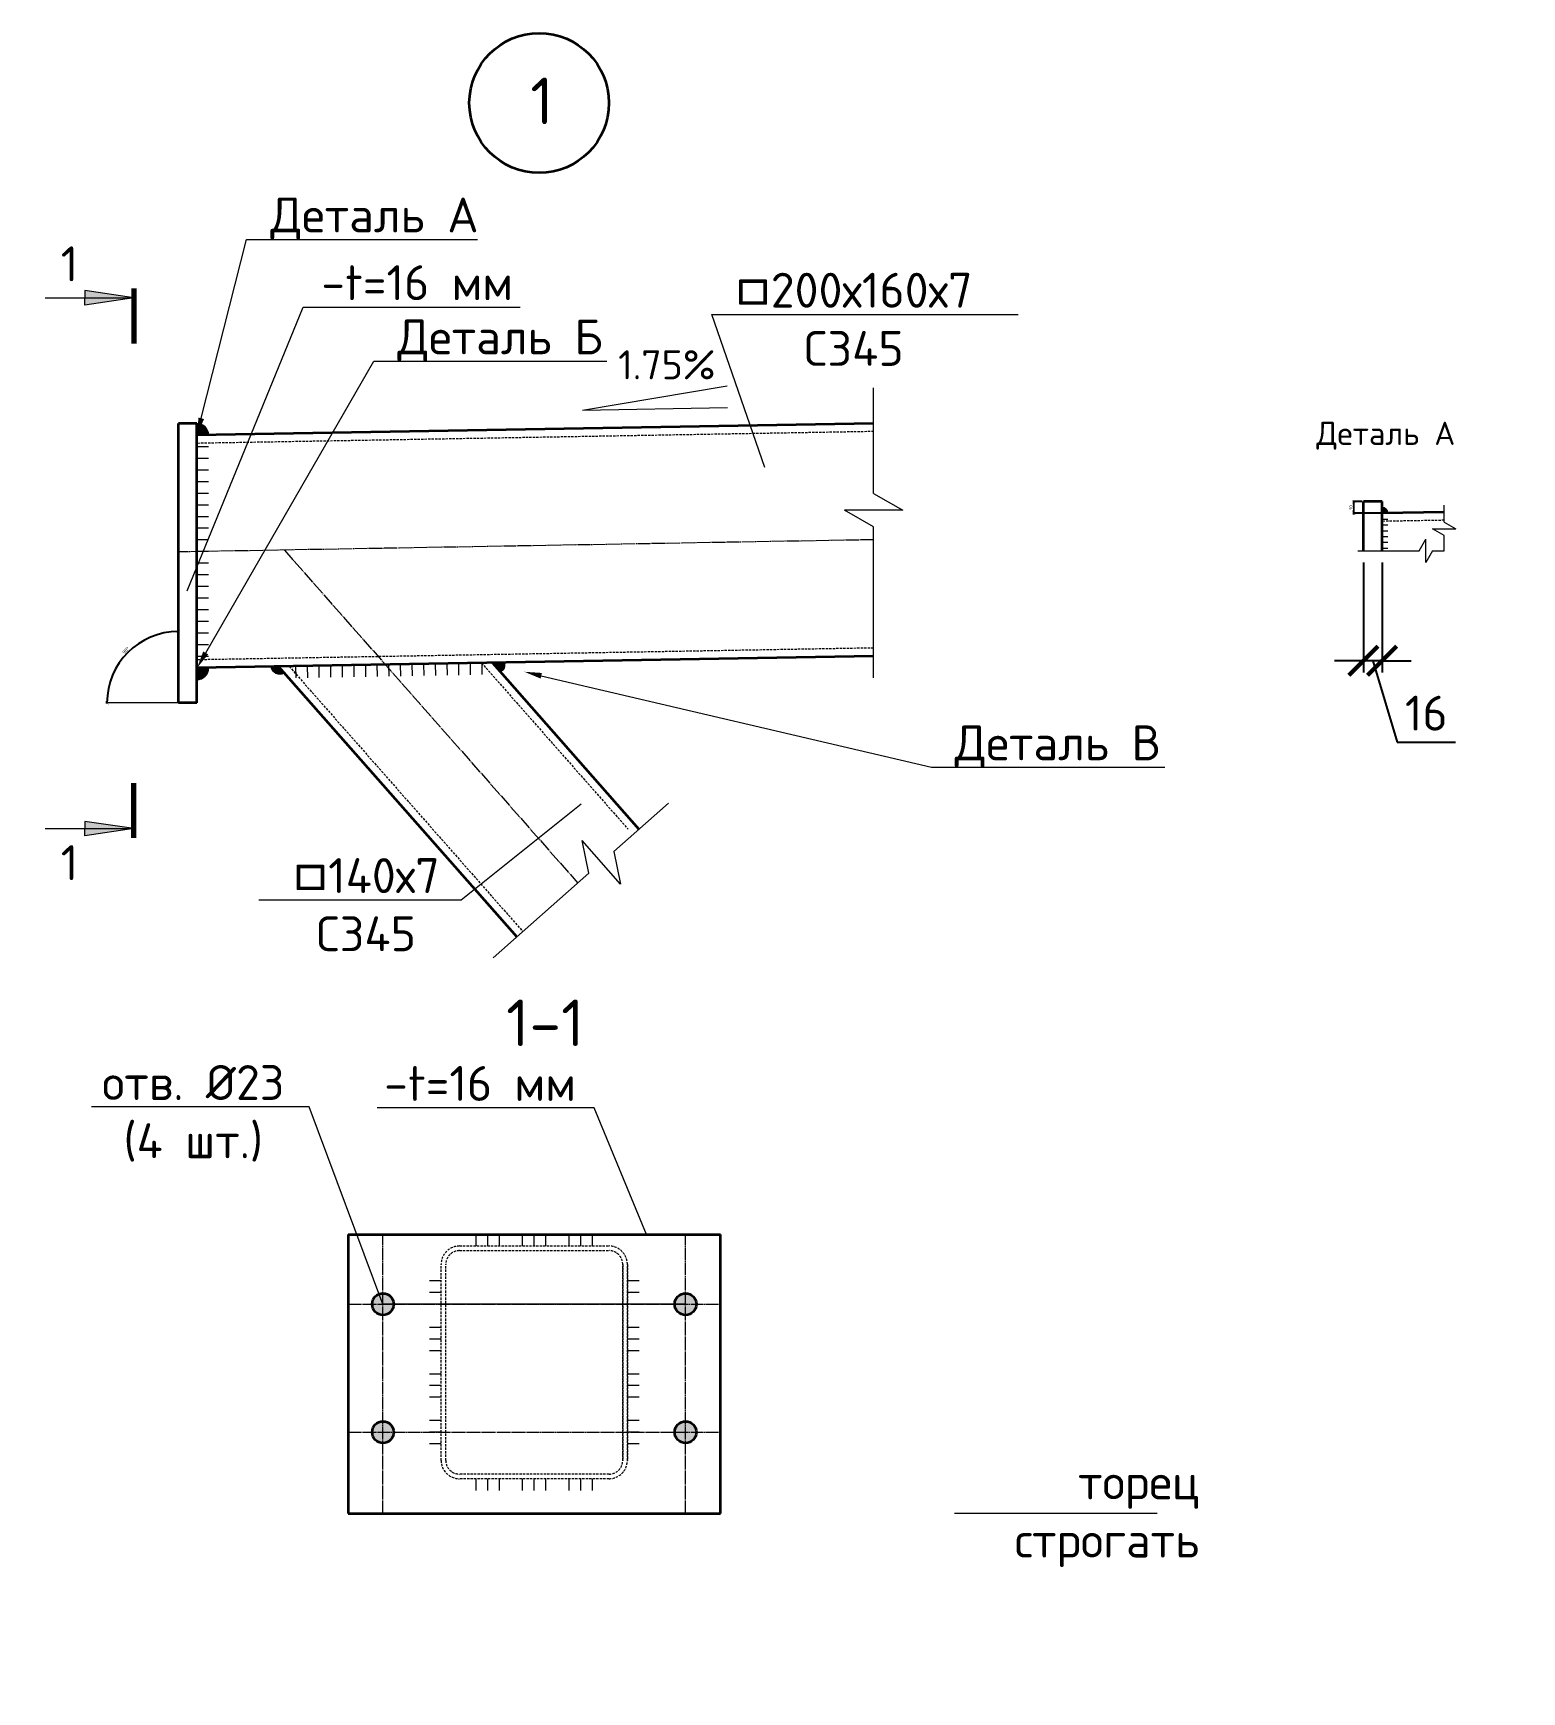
# Model space of a CAD drawing. Header units: millimetres. Extents: x -8174 to 141842, y -29548 to 3412.
# Drawn here: x 70325 to 71604, y -11591 to -10165 of the extents above; entities that cross this region are included whole.
import ezdxf
from ezdxf import colors
from ezdxf.entities.mleader import LeaderData, LeaderLine
from ezdxf.math import Vec2, Vec3

# ---------------------------------------------------------------- set-up
doc = ezdxf.new("R2010")
doc.units = ezdxf.units.MM
doc.linetypes.add('JIS_02_2.0', pattern=[3, 2, -1])
doc.linetypes.add('JIS_08_11', pattern=[12.799999999999999, 11, -0.6, 0.6, -0.6])
for name, color, linetype, lineweight in [('НАДПИСИ', 11, 'Continuous', 13), ('ОСЕВАЯ', 50, 'JIS_08_11', 13), ('ОСНОВНАЯ', 213, 'Continuous', 35), ('ШТРИХОВАЯ', 84, 'JIS_02_2.0', 13)]:
    doc.layers.add(name, color=color, linetype=linetype, lineweight=lineweight)
doc.styles.add('_ОСК', font='isocpeur.ttf', dxfattribs={"height": 3})
doc.styles.add('ОСК', font='isocpeur.ttf')
doc.dimstyles.new('_ОСК', dxfattribs={"dimscale": 25, "dimtxt": 3, "dimasz": 2.5, "dimexe": 1, "dimexo": 1, "dimgap": 1, "dimtad": 3, "dimdec": 0, "dimzin": 1, "dimdsep": 46, "dimtxsty": '_ОСК', "dimblk": 'ARCHTICK', "dimcen": 2, "dimdle": 1, "dimclrt": 256, "dimadec": 0, "dimazin": 0, "dimtfac": 1, "dimtdec": 0, "dimtmove": 1, "dimatfit": 3, "dimfxl": 1, "dimtvp": 2.25, "dimtfill": 1, "dimtolj": 1, "dimtzin": 1, "dimarcsym": 0})

# ---------------------------------------------------------------- blocks, each defined once
blk = doc.blocks.new('_None')
blk = doc.blocks.new('_ArchTick')
at = {"color": 0, "linetype": 'ByBlock', "const_width": 0.15}
blk.add_lwpolyline([(-0.5, -0.5), (0.5, 0.5)], dxfattribs=at)
blk = doc.blocks.new('*D77')
at = {"layer": 'Defpoints', "color": 0, "transparency": 16777216}
for p in [(70450.1104684163, -10500.89780532141), (70419.43923743954, -10687.80429759645), (70389.53145657043, -10740.92842797889), (70450.1104684163, -10740.92842797889), (70450.1104684163, -10740.92842797889)]:
    blk.add_point(p, dxfattribs=at)
at = {"layer": 'НАДПИСИ', "color": 0, "lineweight": -2, "transparency": 16777216}
blk.add_line((70388.53145657043, -10740.92842797889), (70387.76800646278, -10740.92842797889), dxfattribs=at)
blk.add_arc((70450.1104684163, -10740.92842797889), 61.34246195352364, 90, 179.9999999999999, dxfattribs=at)
at = {"layer": 'НАДПИСИ', "color": 0, "lineweight": -2, "transparency": 16777216, "xscale": 2.5, "yscale": 2.5, "zscale": 2.5}
blk.add_blockref('_ArchTick', (70450.1104684163, -10679.58596602536), dxfattribs=at)
at = {"layer": 'НАДПИСИ', "color": 0, "lineweight": -2, "transparency": 16777216, "xscale": 2.5, "yscale": 2.5, "zscale": 2.5, "rotation": 269.9999999999999}
blk.add_blockref('_ArchTick', (70388.76800646276, -10740.92842797889), dxfattribs=at)
at = {"layer": 'НАДПИСИ', "transparency": 16777216, "insert": (70404.96703064132, -10695.78499020391), "char_height": 3, "attachment_point": 5, "rotation": 45, "style": '_ОСК', "bg_fill": 3, "box_fill_scale": 1.1, "bg_fill_color": 256, "bg_fill_true_color": 13158600, "bg_fill_transparency": 0}
blk.add_mtext('\\A1;90°', dxfattribs=at)
blk = doc.blocks.new('*D79')
at = {"layer": 'Defpoints', "color": 0}
for p in [(71468.3244420687, -10610.17752585915), (71484.32444206864, -10610.17752585915), (71468.3244420687, -10704.73888125908)]:
    blk.add_point(p, dxfattribs=at)
at = {"layer": 'НАДПИСИ', "color": 0, "lineweight": -2}
for p, q in [((71468.3244420687, -10620.17752585915), (71468.3244420687, -10714.73888125908)), ((71484.32444206864, -10620.17752585915), (71484.32444206864, -10714.73888125908)), ((71468.3244420687, -10704.73888125908), (71443.3244420687, -10704.73888125908)), ((71484.32444206864, -10704.73888125908), (71468.3244420687, -10704.73888125908)), ((71484.32444206864, -10704.73888125908), (71468.3244420687, -10704.73888125908)), ((71476.32444206867, -10704.73888125908), (71497.32444206867, -10774.73888125908)), ((71484.32444206864, -10704.73888125908), (71509.32444206864, -10704.73888125908)), ((71497.32444206867, -10774.73888125908), (71547.32444206867, -10774.73888125908))]:
    blk.add_line(p, q, dxfattribs=at)
at = {"layer": 'НАДПИСИ', "color": 0, "lineweight": -2, "xscale": 25, "yscale": 25, "zscale": 25}
blk.add_blockref('_ArchTick', (71468.3244420687, -10704.73888125908), dxfattribs=at)
at = {"layer": 'НАДПИСИ', "color": 0, "lineweight": -2, "xscale": 25, "yscale": 25, "zscale": 25, "rotation": 180}
blk.add_blockref('_ArchTick', (71484.32444206864, -10704.73888125908), dxfattribs=at)
at = {"layer": 'НАДПИСИ', "insert": (71522.32444206867, -10749.73888125908), "char_height": 30, "attachment_point": 5, "style": '_ОСК', "bg_fill": 3, "box_fill_scale": 1.1, "bg_fill_color": 256, "bg_fill_true_color": 13158600, "bg_fill_transparency": 0}
blk.add_mtext('\\A1;16', dxfattribs=at)
blk = doc.blocks.new('*D82')
at = {"layer": 'Defpoints', "color": 0, "transparency": 16777216}
for p in [(71468.32444206867, -10567.9363082338), (71484.32444206867, -10577.9363082338)]:
    blk.add_point(p, dxfattribs=at)
at = {"layer": 'НАДПИСИ', "color": 0, "lineweight": -2, "transparency": 16777216}
for p, q in [((71467.32444206867, -10567.9363082338), (71459.13181892011, -10567.9363082338)), ((71460.13181892011, -10578.9363082338), (71460.13181892011, -10566.9363082338)), ((71483.32444206867, -10577.9363082338), (71459.13181892011, -10577.9363082338))]:
    blk.add_line(p, q, dxfattribs=at)
at = {"layer": 'НАДПИСИ', "transparency": 16777216, "insert": (71457.63181891857, -10572.93630823379), "char_height": 3, "attachment_point": 5, "rotation": 90, "style": '_ОСК', "bg_fill": 3, "box_fill_scale": 1.1, "bg_fill_color": 256, "bg_fill_true_color": 13158600, "bg_fill_transparency": 0}
blk.add_mtext('\\A1;10', dxfattribs=at)
at = {"layer": 'Defpoints', "color": 0, "transparency": 16777216}
blk.add_point((71460.13181892011, -10567.9363082338), dxfattribs=at)
at = {"layer": 'НАДПИСИ', "color": 0, "lineweight": -2, "transparency": 16777216, "xscale": 2.5, "yscale": 2.5, "zscale": 2.5}
for p, rotation in [((71460.13181892011, -10567.9363082338), 90), ((71460.13181892011, -10577.9363082338), 270)]:
    blk.add_blockref('_ArchTick', p, dxfattribs=dict(at, rotation=rotation))

msp = doc.modelspace()

# ---------------------------------------------------------------- hatches: boundary and pattern name
at = {"layer": 'НАДПИСИ'}
h = msp.add_hatch(color=256, dxfattribs=at)
h.paths.add_polyline_path([(70411.95704142377, -10392.89845790713), (70369.82325681887, -10392.89845790707), (70369.82325681887, -10386.66922747546)])
h.paths.add_polyline_path([(70411.95704142371, -10392.89845790713), (70369.82325681887, -10399.12768833867), (70369.82325681887, -10392.89845790707)])
h = msp.add_hatch(color=256, dxfattribs=at)
h.dxf.hatch_style = 1
h.paths.add_polyline_path([(70466.1104684163, -10500.89780532141), (70466.1104684163, -10510.89780532141), (70476.10893751791, -10510.72283211214, 0.4090976915103756)])
h = msp.add_hatch(color=256, dxfattribs=at)
h.dxf.hatch_style = 1
h.paths.add_polyline_path([(71484.32444206864, -10572.93630823379), (71484.32444206864, -10577.93630823379), (71489.32367661945, -10577.84882162916, 0.4090976915103756)])
h = msp.add_hatch(color=256, dxfattribs=at)
h.dxf.hatch_style = 1
edge = h.paths.add_edge_path()
edge.add_line((70466.1104684163, -10720.86106423), (70466.1104684163, -10710.9284279789))
edge.add_line((70466.1104684163, -10710.92842797888), (70476.10893751791, -10710.75345476961))
edge.add_arc((70466.22110034601, -10710.971443232), 9.890239780097426, -90.64092226178212, 1.2629451485706227, ccw=False)
h = msp.add_hatch(color=256, dxfattribs=at)
h.dxf.hatch_style = 1
edge = h.paths.add_edge_path()
edge.add_line((70540.979180948, -10715.22819995439), (70536.11046841636, -10709.70342797889))
edge.add_line((70536.11046841636, -10709.70342797888), (70529.43113684276, -10709.82031628145))
edge.add_arc((70537.34043435327, -10707.96457143527), 8.12408616670182, 193.2043659913345, 296.6087804945206)
h = msp.add_hatch(color=256, dxfattribs=at)
h.dxf.hatch_style = 1
edge = h.paths.add_edge_path()
edge.add_line((70726.11392742919, -10713.5597998618), (70719.87127146876, -10706.48349931311))
edge.add_line((70719.87127146876, -10706.48349931311), (70729.86974057037, -10706.30852610382))
edge.add_arc((70726.17122318165, -10708.99117361793), 4.568985506617407, -90.71851636230451, 35.95452253170919, ccw=False)
h = msp.add_hatch(color=256, dxfattribs=at)
h.paths.add_polyline_path([(70411.95704142377, -10848.92777539318), (70369.82325681887, -10848.92777539324), (70369.82325681887, -10855.15700582485)])
h.paths.add_polyline_path([(70411.95704142371, -10848.92777539318), (70369.82325681887, -10842.69854496163), (70369.82325681887, -10848.92777539324)])
at = {"layer": 'ОСНОВНАЯ'}
h = msp.add_hatch(color=256, dxfattribs=at)
h.dxf.hatch_style = 1
h.paths.add_polyline_path([(70625.88647360366, -11248.2974803588), (70625.88647360366, -11257.60496889116), (70635.19396213605, -11257.60496889116, 0.4142135623731664)])
h.paths.add_polyline_path([(70625.88647360366, -11248.2974803588, 0.4142135623730034), (70616.57898507133, -11257.60496889116), (70625.88647360366, -11257.60496889116)])
h.paths.add_polyline_path([(70625.88647360366, -11257.60496889116), (70616.57898507133, -11257.60496889116, 0.4142135623730311), (70625.88647360366, -11266.91245742352)])
h.paths.add_polyline_path([(70635.19396213605, -11257.60496889116), (70625.88647360366, -11257.60496889116), (70625.88647360366, -11266.91245742352, 0.4142135623731866)])
h = msp.add_hatch(color=256, dxfattribs=at)
h.dxf.hatch_style = 1
h.paths.add_polyline_path([(70625.88647360366, -11248.2974803588), (70625.88647360366, -11257.60496889116), (70635.19396213605, -11257.60496889116, 0.4142135623731664)])
h.paths.add_polyline_path([(70625.88647360366, -11248.2974803588, 0.4142135623730034), (70616.57898507133, -11257.60496889116), (70625.88647360366, -11257.60496889116)])
h.paths.add_polyline_path([(70625.88647360366, -11257.60496889116), (70616.57898507133, -11257.60496889116, 0.4142135623730311), (70625.88647360366, -11266.91245742352)])
h.paths.add_polyline_path([(70635.19396213605, -11257.60496889116), (70625.88647360366, -11257.60496889116), (70625.88647360366, -11266.91245742352, 0.4142135623731866)])
h = msp.add_hatch(color=256, dxfattribs=at)
h.dxf.hatch_style = 1
h.paths.add_polyline_path([(70885.88647360366, -11248.2974803588), (70885.88647360366, -11257.60496889116), (70895.19396213605, -11257.60496889116, 0.4142135623731664)])
h.paths.add_polyline_path([(70885.88647360366, -11248.2974803588, 0.4142135623730034), (70876.57898507133, -11257.60496889116), (70885.88647360366, -11257.60496889116)])
h.paths.add_polyline_path([(70885.88647360366, -11257.60496889116), (70876.57898507133, -11257.60496889116, 0.4142135623730311), (70885.88647360366, -11266.91245742352)])
h.paths.add_polyline_path([(70895.19396213605, -11257.60496889116), (70885.88647360366, -11257.60496889116), (70885.88647360366, -11266.91245742352, 0.4142135623731866)])
h = msp.add_hatch(color=256, dxfattribs=at)
h.dxf.hatch_style = 1
h.paths.add_polyline_path([(70885.88647360366, -11248.2974803588), (70885.88647360366, -11257.60496889116), (70895.19396213605, -11257.60496889116, 0.4142135623731664)])
h.paths.add_polyline_path([(70885.88647360366, -11248.2974803588, 0.4142135623730034), (70876.57898507133, -11257.60496889116), (70885.88647360366, -11257.60496889116)])
h.paths.add_polyline_path([(70885.88647360366, -11257.60496889116), (70876.57898507133, -11257.60496889116, 0.4142135623730311), (70885.88647360366, -11266.91245742352)])
h.paths.add_polyline_path([(70895.19396213605, -11257.60496889116), (70885.88647360366, -11257.60496889116), (70885.88647360366, -11266.91245742352, 0.4142135623731866)])
h = msp.add_hatch(color=256, dxfattribs=at)
h.dxf.hatch_style = 1
h.paths.add_polyline_path([(70625.88647360366, -11358.29748035883), (70625.88647360366, -11367.60496889117), (70635.19396213605, -11367.60496889117, 0.4142135623731664)])
h.paths.add_polyline_path([(70625.88647360366, -11358.29748035883, 0.4142135623730034), (70616.57898507133, -11367.60496889117), (70625.88647360366, -11367.60496889117)])
h.paths.add_polyline_path([(70625.88647360366, -11367.60496889117), (70616.57898507133, -11367.60496889117, 0.4142135623730311), (70625.88647360366, -11376.91245742353)])
h.paths.add_polyline_path([(70635.19396213605, -11367.60496889117), (70625.88647360366, -11367.60496889117), (70625.88647360366, -11376.91245742353, 0.4142135623731866)])
h = msp.add_hatch(color=256, dxfattribs=at)
h.dxf.hatch_style = 1
h.paths.add_polyline_path([(70625.88647360366, -11358.29748035883), (70625.88647360366, -11367.60496889117), (70635.19396213605, -11367.60496889117, 0.4142135623731664)])
h.paths.add_polyline_path([(70625.88647360366, -11358.29748035883, 0.4142135623730034), (70616.57898507133, -11367.60496889117), (70625.88647360366, -11367.60496889117)])
h.paths.add_polyline_path([(70625.88647360366, -11367.60496889117), (70616.57898507133, -11367.60496889117, 0.4142135623730311), (70625.88647360366, -11376.91245742353)])
h.paths.add_polyline_path([(70635.19396213605, -11367.60496889117), (70625.88647360366, -11367.60496889117), (70625.88647360366, -11376.91245742353, 0.4142135623731866)])
h = msp.add_hatch(color=256, dxfattribs=at)
h.dxf.hatch_style = 1
h.paths.add_polyline_path([(70885.88647360366, -11358.29748035883), (70885.88647360366, -11367.60496889117), (70895.19396213605, -11367.60496889117, 0.4142135623731664)])
h.paths.add_polyline_path([(70885.88647360366, -11358.29748035883, 0.4142135623730034), (70876.57898507133, -11367.60496889117), (70885.88647360366, -11367.60496889117)])
h.paths.add_polyline_path([(70885.88647360366, -11367.60496889117), (70876.57898507133, -11367.60496889117, 0.4142135623730311), (70885.88647360366, -11376.91245742353)])
h.paths.add_polyline_path([(70895.19396213605, -11367.60496889117), (70885.88647360366, -11367.60496889117), (70885.88647360366, -11376.91245742353, 0.4142135623731866)])
h = msp.add_hatch(color=256, dxfattribs=at)
h.dxf.hatch_style = 1
h.paths.add_polyline_path([(70885.88647360366, -11358.29748035883), (70885.88647360366, -11367.60496889117), (70895.19396213605, -11367.60496889117, 0.4142135623731664)])
h.paths.add_polyline_path([(70885.88647360366, -11358.29748035883, 0.4142135623730034), (70876.57898507133, -11367.60496889117), (70885.88647360366, -11367.60496889117)])
h.paths.add_polyline_path([(70885.88647360366, -11367.60496889117), (70876.57898507133, -11367.60496889117, 0.4142135623730311), (70885.88647360366, -11376.91245742353)])
h.paths.add_polyline_path([(70895.19396213605, -11367.60496889117), (70885.88647360366, -11367.60496889117), (70885.88647360366, -11376.91245742353, 0.4142135623731866)])

# ---------------------------------------------------------------- linework, layer by layer
at = {"color": 7, "lineweight": 70}
for p, q in [((70411.9570414233, -10384.97055775228), (70411.95704142324, -10432.01878571066)), ((70411.9570414233, -10856.85567554802), (70411.95704142324, -10809.80744758964))]:
    msp.add_line(p, q, dxfattribs=at)
at = {"layer": 'НАДПИСИ'}
for p, q in [((70411.95704142377, -10392.89845790713), (70369.82325681887, -10386.66922747546)), ((70369.82325681887, -10386.66922747546), (70369.82325681887, -10392.89845790707)), ((70335.71464512072, -10392.89845790707), (70411.9570414233, -10392.89845790718)), ((70411.95704142377, -10392.89845790713), (70369.82325681887, -10399.12768833867)), ((70369.82325681887, -10399.12768833873), (70369.82325681887, -10392.89845790713)), ((70797.20479358878, -10489.30847762377), (70921.52108607348, -10468.38802579248)), ((71047.48430797743, -10561.01768909479), (71047.48430797743, -10470.12586791444)), ((70797.20479358878, -10489.30847762377), (70921.86284618493, -10487.12696170332)), ((70476.1104684163, -10520.91311664972), (70466.1104684163, -10520.91311664972)), ((70476.1104684163, -10530.91311664972), (70466.1104684163, -10530.91311664972)), ((70476.1104684163, -10540.91311664972), (70466.1104684163, -10540.91311664972)), ((70476.1104684163, -10550.91311664972), (70466.1104684163, -10550.91311664972)), ((70476.1104684163, -10560.91311664972), (70466.1104684163, -10560.91311664972)), ((71047.48430797743, -10561.01768909479), (71072.48430797743, -10575.2851229753)), ((70476.1104684163, -10570.91311664972), (70466.1104684163, -10570.91311664972)), ((71072.48430797743, -10575.2851229753), (71022.48430797743, -10575.2851229753)), ((71047.48430797743, -10589.55255685581), (71022.48430797743, -10575.2851229753)), ((71537.78787487384, -10585.73413919151), (71537.78787487379, -10570.96959871269)), ((70476.1104684163, -10580.91311664972), (70466.1104684163, -10580.91311664972)), ((71047.48430797743, -10719.3726809135), (71047.48430797743, -10589.55255685581)), ((71489.32444206864, -10583.2159740022), (71484.32444206864, -10583.2159740022)), ((71489.32444206864, -10588.2159740022), (71484.32444206864, -10588.2159740022)), ((71537.78787487379, -10585.73413919153), (71547.78787487379, -10591.44111274376)), ((70476.1104684163, -10590.91311664972), (70466.1104684163, -10590.91311664972)), ((70476.1104684163, -10600.91311664972), (70466.1104684163, -10600.91311664972)), ((71489.32444206864, -10593.2159740022), (71484.32444206864, -10593.2159740022)), ((71489.32444206864, -10598.2159740022), (71484.32444206864, -10598.2159740022)), ((71489.32444206864, -10603.2159740022), (71484.32444206864, -10603.2159740022)), ((71516.3381479574, -10610.17752585915), (71522.04512150964, -10600.17752585915)), ((71522.04512150964, -10620.17752585915), (71522.04512150964, -10600.17752585915)), ((71527.78787487379, -10591.44111274376), (71547.78787487379, -10591.44111274376)), ((71537.78787487379, -10597.14808629577), (71527.78787487379, -10591.44111274376)), ((71537.78787487379, -10610.17752585915), (71537.78787487379, -10597.14808629583)), ((70476.1104684163, -10610.91311664972), (70466.1104684163, -10610.91311664972)), ((71463.40848605998, -10610.17752585915), (71516.3381479574, -10610.17752585915)), ((71489.32444206864, -10608.2159740022), (71484.32444206864, -10608.2159740022)), ((71527.75209506165, -10610.17752585915), (71522.04512150964, -10620.17752585915)), ((71527.7520950617, -10610.17752585915), (71537.78787487379, -10610.17752585915)), ((70476.1104684163, -10620.91311664972), (70466.1104684163, -10620.91311664972)), ((70476.1104684163, -10630.91311664972), (70466.1104684163, -10630.91311664972)), ((70476.1104684163, -10640.91311664972), (70466.1104684163, -10640.91311664972)), ((70476.1104684163, -10650.91311664972), (70466.1104684163, -10650.91311664972)), ((70476.1104684163, -10660.91311664972), (70466.1104684163, -10660.91311664972)), ((70476.1104684163, -10670.91311664972), (70466.1104684163, -10670.91311664972)), ((70476.1104684163, -10680.91311664972), (70466.1104684163, -10680.91311664972)), ((70476.1104684163, -10690.91311664972), (70466.1104684163, -10690.91311664972)), ((70476.1104684163, -10700.91311664972), (70466.1104684163, -10700.91311664972)), ((70551.22681391821, -10719.44042306537), (70551.05184070894, -10709.44195396376)), ((70561.22528301983, -10719.2654498561), (70561.05030981055, -10709.26698075447)), ((70571.22375212144, -10719.09047664682), (70571.04877891217, -10709.0920075452)), ((70581.22222122306, -10718.91550343754), (70581.04724801378, -10708.91703433593)), ((70591.22069032467, -10718.74053022826), (70591.0457171154, -10708.74206112664)), ((70601.21915942634, -10718.56555701898), (70601.04418621707, -10708.56708791736)), ((70611.21762852796, -10718.3905838097), (70611.04265531868, -10708.39211470808)), ((70621.21609762957, -10718.21561060043), (70621.0411244203, -10708.21714149881)), ((70631.21456673119, -10718.04063739114), (70631.03959352191, -10708.04216828952)), ((70641.2130358328, -10717.86566418187), (70641.03806262353, -10707.86719508024)), ((70651.21150493441, -10717.69069097258), (70651.03653172514, -10707.69222187097)), ((70661.20997403603, -10717.51571776331), (70661.03500082676, -10707.51724866169)), ((70671.20844313764, -10717.34074455404), (70671.03346992837, -10707.34227545241)), ((70681.20691223926, -10717.16577134475), (70681.03193902998, -10707.16730224312)), ((70691.20538134087, -10716.99079813546), (70691.0304081316, -10706.99232903385)), ((70701.20385044249, -10716.81582492619), (70701.02887723321, -10706.81735582458)), ((70711.2023195441, -10716.64085171692), (70711.02734633483, -10706.64238261529)), ((70450.1104684163, -10740.92842797888), (70389.53145657043, -10740.92842797888)), ((70824.26646199438, -10868.48814753439), (70871.10867791373, -10827.20838347191)), ((70411.95704142377, -10848.92777539318), (70369.82325681887, -10842.69854496163)), ((70369.82325681887, -10842.69854496157), (70369.82325681887, -10848.92777539318)), ((70335.71464512072, -10848.92777539324), (70411.9570414233, -10848.92777539312)), ((70411.95704142377, -10848.92777539318), (70369.82325681887, -10855.15700582485)), ((70369.82325681887, -10855.15700582485), (70369.82325681887, -10848.92777539324)), ((70830.09127206326, -10896.67735215595), (70797.03343175643, -10859.16496494522)), ((70802.85824182525, -10887.35416956678), (70797.03343175643, -10859.16496494522)), ((70824.26646199438, -10868.48814753439), (70830.09127206326, -10896.67735215595)), ((70720.48350635212, -10959.94701297311), (70802.85824182525, -10887.35416956678)), ((70705.88647360372, -11207.60496889116), (70705.88647360372, -11197.60496889116)), ((70715.88647360372, -11207.60496889116), (70715.88647360372, -11197.60496889116)), ((70725.88647360372, -11207.60496889116), (70725.88647360372, -11197.60496889116)), ((70745.88647360372, -11207.60496889116), (70745.88647360372, -11197.60496889116)), ((70755.88647360372, -11207.60496889116), (70755.88647360372, -11197.60496889116)), ((70765.88647360372, -11207.60496889116), (70765.88647360372, -11197.60496889116)), ((70785.88647360372, -11207.60496889116), (70785.88647360372, -11197.60496889116)), ((70795.88647360372, -11207.60496889116), (70795.88647360372, -11197.60496889116)), ((70805.88647360372, -11207.60496889116), (70805.88647360372, -11197.60496889116)), ((70675.88647360366, -11237.60498175057), (70665.88647360366, -11237.60498175057)), ((70845.88647360366, -11237.60498175057), (70835.88647360366, -11237.60498175057)), ((70675.88647360366, -11247.60498175057), (70665.88647360366, -11247.60498175057)), ((70675.88647360366, -11257.60498175057), (70665.88647360366, -11257.60498175057)), ((70845.88647360366, -11247.60498175057), (70835.88647360366, -11247.60498175057)), ((70845.88647360366, -11257.60498175057), (70835.88647360366, -11257.60498175057)), ((70675.88647360366, -11277.60498175057), (70665.88647360366, -11277.60498175057)), ((70675.88647360366, -11287.60498175057), (70665.88647360366, -11287.60498175057)), ((70845.88647360366, -11277.60498175057), (70835.88647360366, -11277.60498175057)), ((70845.88647360366, -11287.60498175057), (70835.88647360366, -11287.60498175057)), ((70675.88647360366, -11297.60498175057), (70665.88647360366, -11297.60498175057)), ((70845.88647360366, -11297.60498175057), (70835.88647360366, -11297.60498175057)), ((70675.88647360366, -11317.60498175057), (70665.88647360366, -11317.60498175057)), ((70675.88647360366, -11327.60498175057), (70665.88647360366, -11327.60498175057)), ((70845.88647360366, -11317.60498175057), (70835.88647360366, -11317.60498175057)), ((70845.88647360366, -11327.60498175057), (70835.88647360366, -11327.60498175057)), ((70675.88647360366, -11337.60498175057), (70665.88647360366, -11337.60498175057)), ((70845.88647360366, -11337.60498175057), (70835.88647360366, -11337.60498175057)), ((70675.88647360366, -11357.60498175057), (70665.88647360366, -11357.60498175057)), ((70845.88647360366, -11357.60498175057), (70835.88647360366, -11357.60498175057)), ((70675.88647360366, -11367.60498175057), (70665.88647360366, -11367.60498175057)), ((70845.88647360366, -11367.60498175057), (70835.88647360366, -11367.60498175057)), ((70675.88647360366, -11377.60498175057), (70665.88647360366, -11377.60498175057)), ((70845.88647360366, -11377.60498175057), (70835.88647360366, -11377.60498175057)), ((70705.88647360372, -11417.60496889116), (70705.88647360372, -11407.60496889116)), ((70715.88647360372, -11417.60496889116), (70715.88647360372, -11407.60496889116)), ((70725.88647360372, -11417.60496889116), (70725.88647360372, -11407.60496889116)), ((70745.88647360372, -11417.60496889116), (70745.88647360372, -11407.60496889116)), ((70755.88647360372, -11417.60496889116), (70755.88647360372, -11407.60496889116)), ((70765.88647360372, -11417.60496889116), (70765.88647360372, -11407.60496889116)), ((70785.88647360372, -11417.60496889116), (70785.88647360372, -11407.60496889116)), ((70795.88647360372, -11417.60496889116), (70795.88647360372, -11407.60496889116)), ((70805.88647360372, -11417.60496889116), (70805.88647360372, -11407.60496889116)), ((71291.14248734707, -11437.60496889116), (71116.97292670829, -11437.60496889116))]:
    msp.add_line(p, q, dxfattribs=at)
for centre, radius, start, end in [((70466.1104684163, -10510.89780532141), 10, 1.002573803397431, 90), ((71484.32444206864, -10577.93630823379), 5, 1.002573803397431, 90), ((70466.12059509521, -10710.93236537435), 9.989944612386722, 269.9419199917115, 1.026168913771604), ((70537.34043435322, -10707.96457143522), 8.124086166706391, 193.2043659917066, 296.6087804930061), ((70726.21319791448, -10709.01291452278), 4.547968878019895, 268.7492808918577, 36.48672527667456)]:
    msp.add_arc(centre, radius, start, end, dxfattribs=at)
at = {"layer": 'ОСЕВАЯ', "linetype": 'JIS_08_11'}
for p, q in [((71047.48430797743, -10600.73907445741), (70450.1104684163, -10611.19311664972)), ((70541.1959301075, -10609.59912107013), (70793.35116366099, -10895.73229463717)), ((70625.88647360366, -11437.60496889116), (70625.8864736036, -11197.60496889116)), ((70885.88647360366, -11437.60496889116), (70885.8864736036, -11197.60496889116)), ((70595.88647360366, -11257.60496889116), (70915.88647360366, -11257.60496889116)), ((70595.88647360366, -11367.60496889116), (70915.88647360366, -11367.60496889116))]:
    msp.add_line(p, q, dxfattribs=at)
at = {"layer": 'ОСНОВНАЯ'}
for p, q in [((70450.1104684163, -10740.92842797888), (70450.1104684163, -10500.89780532141)), ((70466.1104684163, -10500.89780532141), (70450.1104684163, -10500.89780532141)), ((70466.1104684163, -10500.89780532141), (70450.1104684163, -10500.89780532141)), ((71047.48430797743, -10500.72376312909), (70466.1104684163, -10510.89780532141)), ((70466.1104684163, -10740.92842797888), (70466.1104684163, -10500.89780532141)), ((71468.32444206864, -10610.17752585915), (71468.32444206864, -10567.93630823379)), ((71484.32444206864, -10567.93630823379), (71468.32444206864, -10567.93630823379)), ((71484.32444206864, -10567.93630823379), (71468.32444206864, -10567.93630823379)), ((71484.32444206858, -10610.17752585915), (71484.32444206864, -10567.93630823379)), ((71537.78787487384, -10577.00069815971), (71484.32444206864, -10577.93630823379)), ((71047.48430797737, -10700.75438578651), (70466.1104684163, -10710.92842797888)), ((70536.11046841636, -10709.70342797888), (70740.83382156718, -10942.01327106563)), ((70719.88139814767, -10706.48743670856), (70845.86850575713, -10849.45131820648)), ((70466.1104684163, -10740.92842797888), (70450.1104684163, -10740.92842797888)), ((70466.1104684163, -10740.92842797888), (70450.1104684163, -10740.92842797888)), ((70595.88647360366, -11197.60496889116), (70595.88647360366, -11437.60496889116)), ((70595.88647360366, -11197.60496889116), (70915.88647360366, -11197.60496889116)), ((70915.88647360366, -11437.60496889116), (70915.88647360366, -11197.60496889116)), ((70595.88647360366, -11437.60496889116), (70915.88647360366, -11437.60496889116))]:
    msp.add_line(p, q, dxfattribs=at)
for centre, radius in [((70760.102856963, -10225.42762574708), 60), ((70625.88647360366, -11257.60496889116), 9.307488532352727), ((70625.88647360366, -11257.60496889116), 9.307488532352727), ((70885.88647360366, -11257.60496889116), 9.307488532352727), ((70885.88647360366, -11257.60496889116), 9.307488532352727), ((70625.88647360366, -11367.60496889117), 9.307488532352727), ((70625.88647360366, -11367.60496889117), 9.307488532352727), ((70885.88647360366, -11367.60496889117), 9.307488532352727), ((70885.88647360366, -11367.60496889117), 9.307488532352727)]:
    msp.add_circle(centre, radius, dxfattribs=at)
at = {"layer": 'ШТРИХОВАЯ'}
for p, q in [((71047.60678922391, -10507.72269150024), (70466.11046841624, -10517.89887711436)), ((71537.78787487379, -10584.00176995267), (71484.32444206858, -10584.93738002675)), ((71047.36182673089, -10693.75545741538), (70466.11046841624, -10703.92735618594)), ((70545.2990149029, -10709.54262841537), (70746.0855557766, -10937.38517342272)), ((70710.69285165693, -10706.64823627216), (70836.53825444041, -10849.45131820648)), ((70691.66250971379, -11207.60496889116), (70820.1104374936, -11207.60496889116)), ((70691.66250971379, -11211.60496889116), (70820.1104374936, -11211.60496889116)), ((70675.88647360366, -11391.82893278103), (70675.88647360366, -11223.38100500127)), ((70679.88647360366, -11391.82895849986), (70679.88647360366, -11223.38100500127)), ((70831.88647360366, -11223.38100500127), (70831.88647360366, -11391.82893278103)), ((70831.88647360366, -11391.82893278103), (70831.88647360366, -11223.38100500127)), ((70835.88647360366, -11223.38100500127), (70835.88647360366, -11391.82893278103)), ((70835.88647360366, -11391.82893278103), (70835.88647360366, -11223.38100500127)), ((70820.1104374936, -11403.60496889116), (70691.66250971379, -11403.60496889117)), ((70820.1104374936, -11407.60496889116), (70691.66250971379, -11407.60496889117))]:
    msp.add_line(p, q, dxfattribs=at)
for centre, radius, start, end in [((70691.66250971379, -11223.38100500127), 15.77603611011582, 90, 180), ((70691.66250971379, -11223.38100500127), 11.77603611011569, 90, 180), ((70820.1104374936, -11223.38100500127), 15.77603611011582, 0, 90), ((70820.1104374936, -11223.38100500127), 11.77603611011569, 0, 90), ((70691.66250971379, -11391.82893278103), 15.77603611011582, 180, 270), ((70691.66250971379, -11391.82893278103), 11.77603611011569, 180, 270), ((70820.1104374936, -11391.82893278103), 11.77603611011569, 270, 0), ((70820.1104374936, -11391.82893278103), 11.77603611011569, 270, 0), ((70820.1104374936, -11391.82893278103), 15.77603611011582, 270, 0)]:
    msp.add_arc(centre, radius, start, end, dxfattribs=at)

# ---------------------------------------------------------------- texts
at = {"layer": 'НАДПИСИ', "style": 'ОСК'}
for s, insert, char_height, width, attachment_point in [('1', (70752.47378699936, -10203.60362285453), 40, 41.22453085327379, 1), ('1', (70349.03261493944, -10378.65439991069), 30, 74.751122343514, 7), ('1.75%', (70827.97185515746, -10462.86868773929), 25, 150.9467204613657, 7), ('Деталь А', (71427.94383878703, -10499.26030865673), 20, 394.3384343010266, 1), ('1', (70349.03261493944, -10863.17183338961), 30, 74.751122343514, 1), ('1-1', (70799.01159648725, -11035.82463519381), 40, 233.030446242969, 9), ('торец строгать', (71327.617194171, -11483.4663924364), 30, 233.030446242969, 9)]:
    msp.add_mtext(s, dxfattribs=dict(at, insert=insert, char_height=char_height, width=width, attachment_point=attachment_point))

# ---------------------------------------------------------------- leaders
at = {"layer": 'НАДПИСИ'}
ml = msp.add_multileader_mtext('Standard', dxfattribs=at)
ml.set_content('Деталь А', color=256, style='ОСК')
ml.set_leader_properties(color=256, linetype='ByLayer', lineweight=-1)
ml.build(insert=Vec2(0, 0))
ml.multileader.update_dxf_attribs({"has_dogleg": 0, "text_left_attachment_type": 6, "text_right_attachment_type": 6, "dogleg_length": 0, "arrow_head_size": 15, "scale": 10})
ctx = ml.context
ctx.base_point, ctx.scale, ctx.char_height, ctx.arrow_head_size, ctx.landing_gap_size, ctx.plane_origin = Vec3(70508.67423261359, -10342.63189693057), 10, 30, 15, 20, Vec3(70400.93844357814, -11321.8990612319)
ctx.left_attachment, ctx.right_attachment, ctx.text_align_type = 6, 6, 1
notes = []
notes.append((ctx, [(1, (1, 1, 0), (70508.67423261359, -10342.63189693057), (1, 0), 0, [(3, [(70466.1104684163, -10510.89780532141)], 0, [])])]))
ctx.mtext.insert, ctx.mtext.alignment, ctx.mtext.flow_direction = Vec3(70618.67423261359, -10306.63189693057), 2, 5
ml = msp.add_multileader_mtext('Standard', dxfattribs=at)
ml.set_content('-t=16 мм', color=256, style='ОСК')
ml.set_leader_properties(color=256, linetype='ByLayer', lineweight=-1)
ml.set_arrow_properties(name='NONE')
ml.build(insert=Vec2(0, 0))
ml.multileader.update_dxf_attribs({"has_dogleg": 0, "text_left_attachment_type": 6, "text_right_attachment_type": 6, "dogleg_length": 0, "arrow_head_size": 15, "scale": 10})
ctx = ml.context
ctx.base_point, ctx.scale, ctx.char_height, ctx.arrow_head_size, ctx.landing_gap_size, ctx.plane_origin = Vec3(70557.30857982516, -10400.81168595358), 10, 30, 15, 20, Vec3(70220.34107049904, -11420.20218285086)
ctx.left_attachment, ctx.right_attachment, ctx.text_align_type = 6, 6, 1
notes.append((ctx, [(1, (1, 1, 0), (70557.30857982516, -10400.81168595358), (1, 0), 0, [(3, [(70457.65556362277, -10644.50993797084)], 0, [])])]))
ctx.mtext.insert, ctx.mtext.alignment, ctx.mtext.flow_direction = Vec3(70655.30857982516, -10364.81168595358), 2, 5
ml = msp.add_multileader_mtext('Standard', dxfattribs=at)
ml.set_content('□200х160х7\\PС345', color=256, style='ОСК')
ml.set_leader_properties(color=256, linetype='ByLayer', lineweight=-1)
ml.set_arrow_properties(name='NONE')
ml.build(insert=Vec2(0, 0))
ml.multileader.update_dxf_attribs({"has_dogleg": 0, "text_left_attachment_type": 6, "text_right_attachment_type": 6, "dogleg_length": 0, "arrow_head_size": 15, "scale": 10})
ctx = ml.context
ctx.base_point, ctx.scale, ctx.char_height, ctx.arrow_head_size, ctx.landing_gap_size, ctx.plane_origin = Vec3(70908.54797781917, -10407.30975306354), 10, 30, 15, 20, Vec3(70888.92822490499, -11349.57150490658)
ctx.left_attachment, ctx.right_attachment, ctx.text_align_type = 6, 6, 1
notes.append((ctx, [(1, (1, 1, 0), (70908.54797781917, -10407.30975306354), (1, 0), 0, [(3, [(70954.10024974315, -10538.57024899608)], 0, [])])]))
ctx.mtext.insert, ctx.mtext.alignment, ctx.mtext.flow_direction = Vec3(71030.54797781917, -10371.30975306354), 2, 5
ml = msp.add_multileader_mtext('Standard', dxfattribs=at)
ml.set_content('Деталь Б', color=256, style='ОСК')
ml.set_leader_properties(color=256, linetype='ByLayer', lineweight=-1)
ml.build(insert=Vec2(0, 0))
ml.multileader.update_dxf_attribs({"has_dogleg": 0, "text_left_attachment_type": 6, "text_right_attachment_type": 6, "dogleg_length": 0, "arrow_head_size": 15, "scale": 10})
ctx = ml.context
ctx.base_point, ctx.scale, ctx.char_height, ctx.arrow_head_size, ctx.landing_gap_size, ctx.plane_origin = Vec3(70618.07278025785, -10447.37014436413), 10, 30, 15, 20, Vec3(70483.41683648113, -11376.25788893577)
ctx.left_attachment, ctx.right_attachment, ctx.text_align_type = 6, 6, 1
notes.append((ctx, [(1, (1, 1, 0), (70618.07278025785, -10447.37014436413), (1, 0), 0, [(3, [(70466.1104684163, -10710.92842797888)], 0, [])])]))
ctx.mtext.insert, ctx.mtext.alignment, ctx.mtext.flow_direction = Vec3(70726.57278025785, -10411.37014436413), 2, 5
ml = msp.add_multileader_mtext('Standard', dxfattribs=at)
ml.set_content('Деталь В', color=256, style='ОСК')
ml.set_leader_properties(color=256, linetype='ByLayer', lineweight=-1)
ml.build(insert=Vec2(0, 0))
ml.multileader.update_dxf_attribs({"has_dogleg": 0, "text_left_attachment_type": 6, "text_right_attachment_type": 6, "dogleg_length": 0, "arrow_head_size": 15, "scale": 10})
ctx = ml.context
ctx.base_point, ctx.scale, ctx.char_height, ctx.arrow_head_size, ctx.landing_gap_size, ctx.plane_origin = Vec3(71097.175012942, -10796.24584545655), 10, 30, 15, 20, Vec3(70962.51906916528, -11725.13359002818)
ctx.left_attachment, ctx.right_attachment, ctx.text_align_type = 6, 6, 1
notes.append((ctx, [(1, (1, 1, 0), (71097.175012942, -10796.24584545655), (1, 0), 0, [(3, [(70747.31129832688, -10714.17490246112)], 0, [])])]))
ctx.mtext.insert, ctx.mtext.alignment, ctx.mtext.flow_direction = Vec3(71205.675012942, -10760.24584545655), 2, 5
ml = msp.add_multileader_mtext('Standard', dxfattribs=at)
ml.set_content('□140х7\\PС345', color=256, style='ОСК')
ml.set_leader_properties(color=256, linetype='ByLayer', lineweight=-1)
ml.set_arrow_properties(name='NONE')
ml.build(insert=Vec2(0, 0))
ml.multileader.update_dxf_attribs({"has_dogleg": 0, "text_left_attachment_type": 6, "text_right_attachment_type": 6, "dogleg_length": 0, "arrow_head_size": 15, "scale": 10})
ctx = ml.context
ctx.base_point, ctx.scale, ctx.char_height, ctx.arrow_head_size, ctx.landing_gap_size, ctx.plane_origin = Vec3(70530.0254060608, -10910.32047963195), 10, 30, 15, 20, Vec3(70553.6556835649, -11840.56775645562)
ctx.left_attachment, ctx.right_attachment, ctx.text_align_type = 6, 6, 1
notes.append((ctx, [(0, (1, 1, 0), (70693.0254060608, -10910.32047963195), (-1, 0), 0, [(3, [(70796.31669193535, -10827.88259178103)], 0, [])])]))
ctx.mtext.insert, ctx.mtext.alignment, ctx.mtext.flow_direction = Vec3(70611.5254060608, -10874.32047963195), 2, 5
ml = msp.add_multileader_mtext('Standard', dxfattribs=at)
ml.set_content(' {\\H0.6x;6}', color=256, style='ОСК')
ml.set_leader_properties(color=256, linetype='ByLayer', lineweight=-1)
ml.set_arrow_properties(name='NONE')
ml.build(insert=Vec2(0, 0))
ml.multileader.update_dxf_attribs({"has_dogleg": 0, "text_left_attachment_type": 6, "text_right_attachment_type": 6, "dogleg_length": 0, "arrow_head_size": 75, "scale": 50})
ctx = ml.context
ctx.base_point, ctx.scale, ctx.char_height, ctx.arrow_head_size, ctx.landing_gap_size, ctx.plane_origin = Vec3(86437.04807588484, -11196.58666823232), 50, 250, 75, 100, Vec3(82148.64768171989, -12265.25015954081)
ctx.left_attachment, ctx.right_attachment, ctx.text_align_type = 6, 6, 1
notes.append((ctx, [(0, (1, 1, 0), (86877.04807588484, -11196.58666823232), (-1, 0), 0, [(2, [(87119.4316652918, -11413.02640624598)], 0, [])])]))
ctx.mtext.insert, ctx.mtext.width, ctx.mtext.defined_height, ctx.mtext.alignment, ctx.mtext.flow_direction = Vec3(86657.04807588484, -10916.58666823232), 814.4691549743875, 273.0506630395539, 2, 5
ml = msp.add_multileader_mtext('Standard', dxfattribs=at)
ml.set_content('отв. %%C23\\P(4 шт.)', color=256, style='ОСК')
ml.set_leader_properties(color=256, linetype='ByLayer', lineweight=-1)
ml.set_arrow_properties(name='NONE')
ml.build(insert=Vec2(0, 0))
ml.multileader.update_dxf_attribs({"has_dogleg": 0, "text_left_attachment_type": 6, "text_right_attachment_type": 6, "dogleg_length": 0, "arrow_head_size": 15, "scale": 10})
ctx = ml.context
ctx.base_point, ctx.scale, ctx.char_height, ctx.arrow_head_size, ctx.landing_gap_size, ctx.plane_origin = Vec3(70363.406125782, -11088.15307179597), 10, 30, 15, 20, Vec3(70387.66682714166, -12020.41482363892)
ctx.left_attachment, ctx.right_attachment, ctx.text_align_type = 6, 6, 1
notes.append((ctx, [(0, (1, 1, 0), (70562.406125782, -11088.15307179597), (-1, 0), 0, [(3, [(70885.88647360366, -11257.60496889116), (70625.88647360366, -11257.60496889116)], 0, [])])]))
ctx.mtext.insert, ctx.mtext.width, ctx.mtext.alignment, ctx.mtext.flow_direction = Vec3(70462.906125782, -11052.15307179597), 205.4122977968073, 2, 5
ml = msp.add_multileader_mtext('Standard', dxfattribs=at)
ml.set_content('-t=16 мм', color=256, style='ОСК')
ml.set_leader_properties(color=256, linetype='ByLayer', lineweight=-1)
ml.set_arrow_properties(name='NONE')
ml.build(insert=Vec2(0, 0))
ml.multileader.update_dxf_attribs({"has_dogleg": 0, "text_left_attachment_type": 6, "text_right_attachment_type": 6, "dogleg_length": 0, "arrow_head_size": 15, "scale": 10})
ctx = ml.context
ctx.base_point, ctx.scale, ctx.char_height, ctx.arrow_head_size, ctx.landing_gap_size, ctx.plane_origin = Vec3(70611.3455607465, -11088.92509029892), 10, 30, 15, 20, Vec3(70642.55527055071, -12031.18684214195)
ctx.left_attachment, ctx.right_attachment, ctx.text_align_type = 6, 6, 1
notes.append((ctx, [(0, (1, 1, 0), (70807.3455607465, -11088.92509029892), (-1, 0), 0, [(3, [(70852.26273360127, -11197.60496889116)], 0, [])])]))
ctx.mtext.insert, ctx.mtext.alignment, ctx.mtext.flow_direction = Vec3(70709.3455607465, -11052.92509029892), 2, 5
ml = msp.add_multileader_mtext('Standard', dxfattribs=at)
ml.set_content('□140х7\\PС345', color=256, style='ОСК')
ml.set_leader_properties(color=256, linetype='ByLayer', lineweight=-1)
ml.set_arrow_properties(name='NONE')
ml.build(insert=Vec2(0, 0))
ml.multileader.update_dxf_attribs({"has_dogleg": 0, "text_left_attachment_type": 6, "text_right_attachment_type": 6, "dogleg_length": 0, "arrow_head_size": 15, "scale": 10})
ctx = ml.context
ctx.base_point, ctx.scale, ctx.char_height, ctx.arrow_head_size, ctx.landing_gap_size, ctx.plane_origin = Vec3(69721.7685433543, -11537.23886830738), 10, 30, 15, 20, Vec3(69599.02924471395, -12469.50062015033)
ctx.left_attachment, ctx.right_attachment, ctx.text_align_type = 6, 6, 1
notes.append((ctx, [(1, (1, 1, 0), (69721.7685433543, -11537.23886830738), (1, 0), 0, [(0, [(69556.00358848152, -11386.82220294891), (69698.26230745018, -11373.74058894627)], 0, [])])]))
ctx.mtext.insert, ctx.mtext.width, ctx.mtext.alignment, ctx.mtext.flow_direction = Vec3(69803.2685433543, -11501.23886830738), 161.7050698972307, 2, 5
for ctx, leaders in notes:
    for number, flags, end, landing, length, lines in leaders:
        leader = LeaderData()
        leader.index, (leader.has_last_leader_line, leader.has_dogleg_vector, leader.attachment_direction) = number, flags
        leader.last_leader_point, leader.dogleg_vector, leader.dogleg_length = Vec3(end), Vec3(landing), length
        for number, points, colour, breaks in lines:
            line = LeaderLine()
            line.index, line.vertices, line.color, line.breaks = number, Vec3.list(points), colors.encode_raw_color(colour), breaks
            leader.lines.append(line)
        ctx.leaders.append(leader)

# ---------------------------------------------------------------- next in the draw order: dimensions: what is measured, and where the dimension line sits
dim = msp.add_angular_dim_2l(base=(70419.43923743954, -10687.80429759645), line1=((70450.1104684163, -10740.92842797888), (70389.53145657043, -10740.92842797888)), line2=((70450.1104684163, -10740.92842797888), (70450.1104684163, -10500.89780532141)), dimstyle='_ОСК', dxfattribs=at)
dim.commit()
dim.dimension.update_dxf_attribs({"geometry": '*D77', "text_midpoint": (70404.96703064133, -10695.78499020391)})
dim = msp.add_linear_dim(base=(71460.13181892011, -10567.9363082338), p1=(71484.32444206864, -10577.93630823379), p2=(71468.32444206864, -10567.93630823379), angle=90, dimstyle='_ОСК', dxfattribs=at)
dim.commit()
dim.dimension.update_dxf_attribs({"geometry": '*D82', "text_midpoint": (71460.13181891857, -10572.93630823379), "dimtype": 160})
dim = msp.add_linear_dim(base=(71468.3244420687, -10704.73888125908), p1=(71484.32444206864, -10610.17752585915), p2=(71468.3244420687, -10610.17752585915), angle=180, dimstyle='_ОСК', dxfattribs=at)
dim.commit()
dim.dimension.update_dxf_attribs({"geometry": '*D79', "text_midpoint": (71507.32444206867, -10749.73888125908)})

doc.saveas('drawing.dxf')
